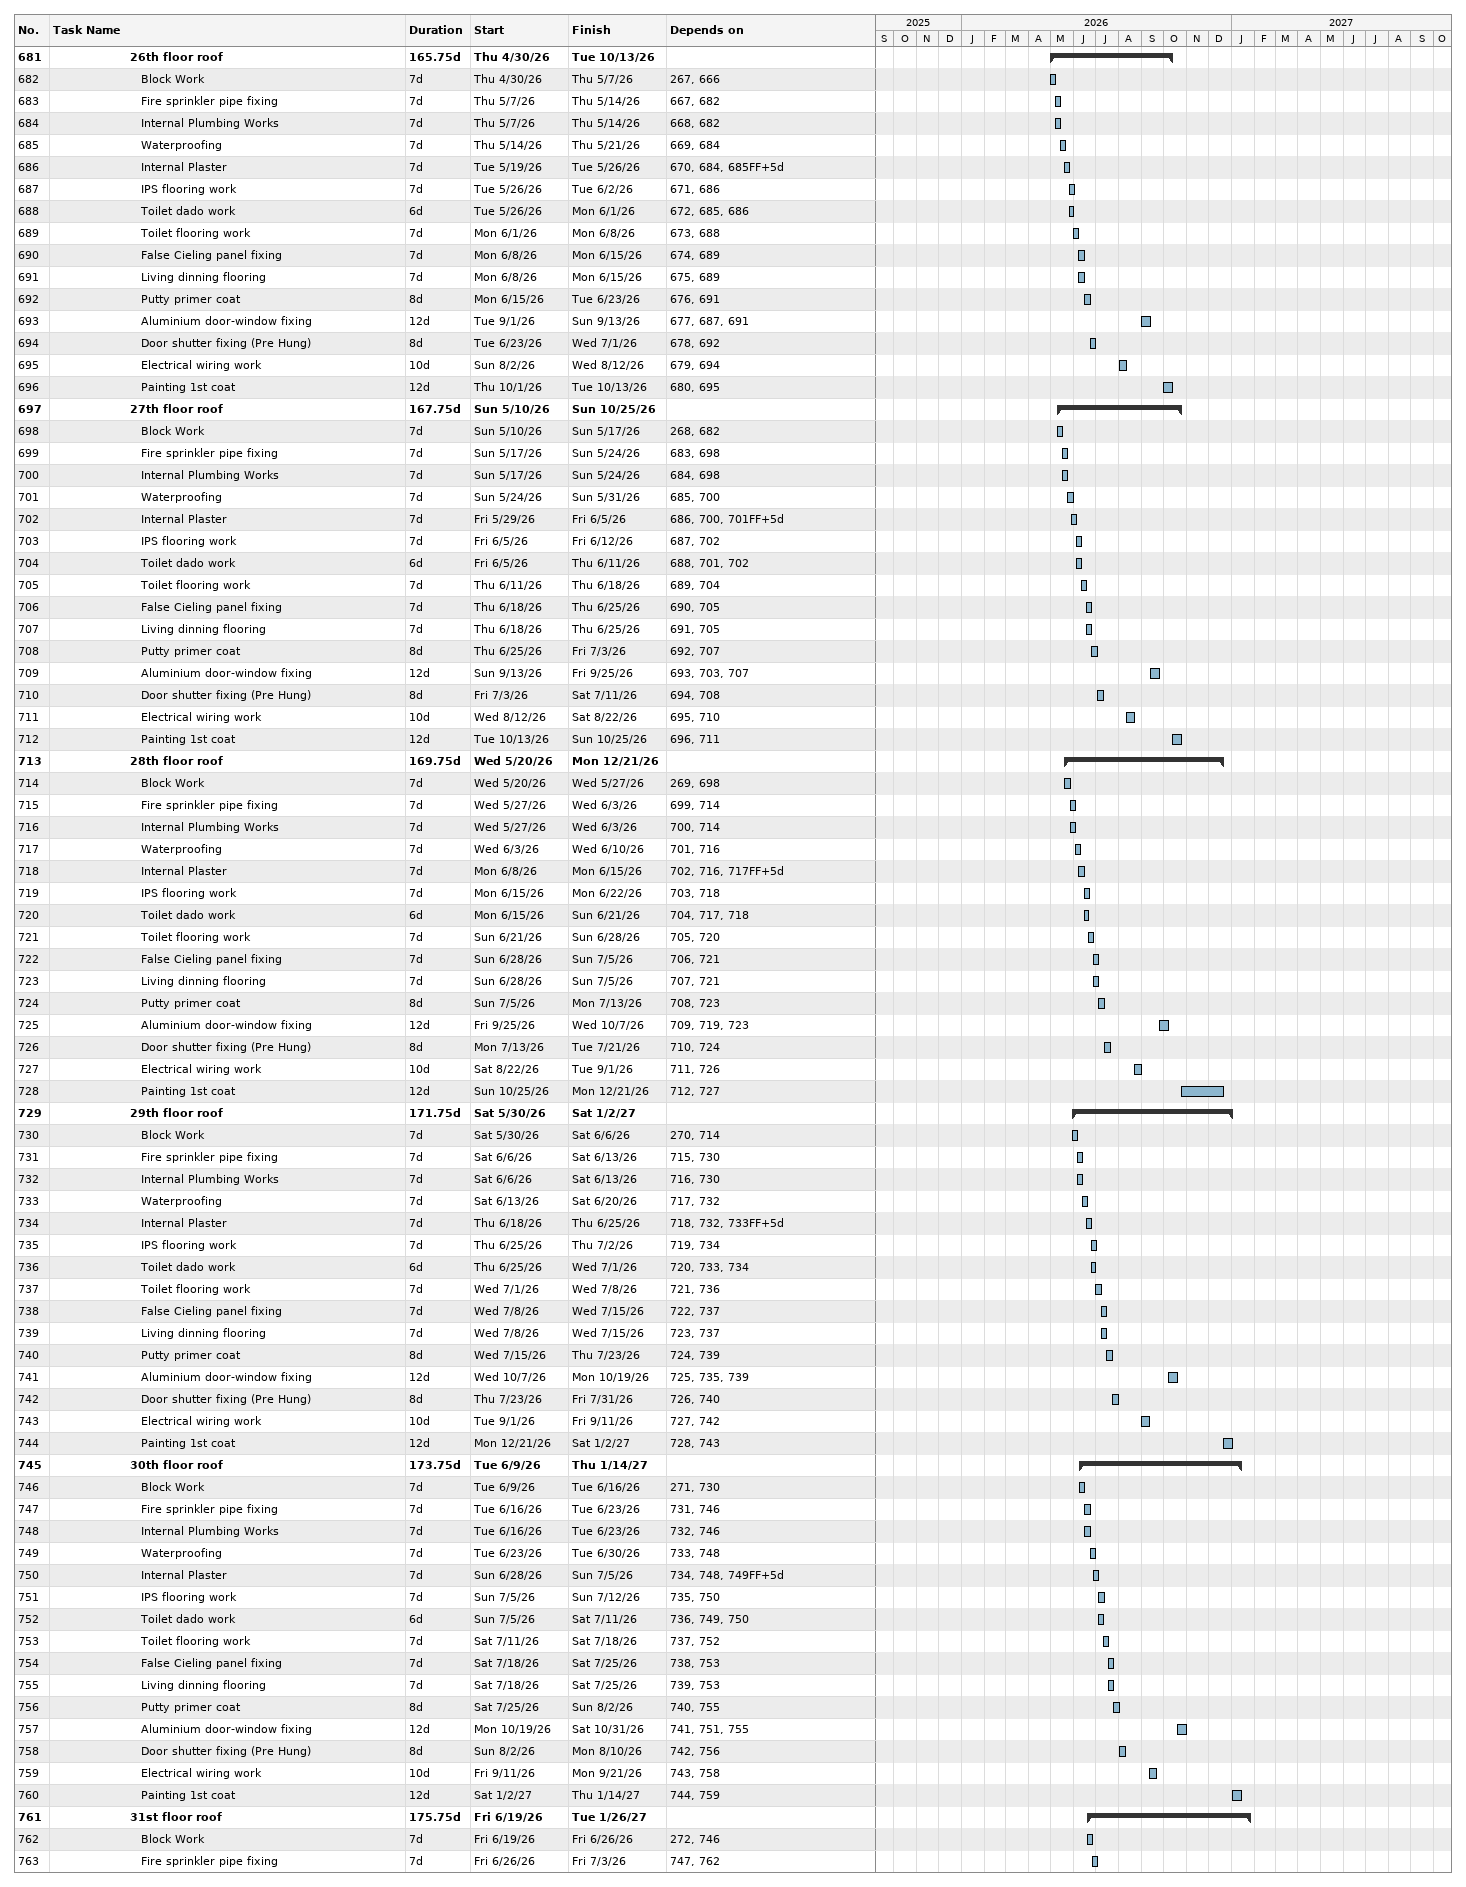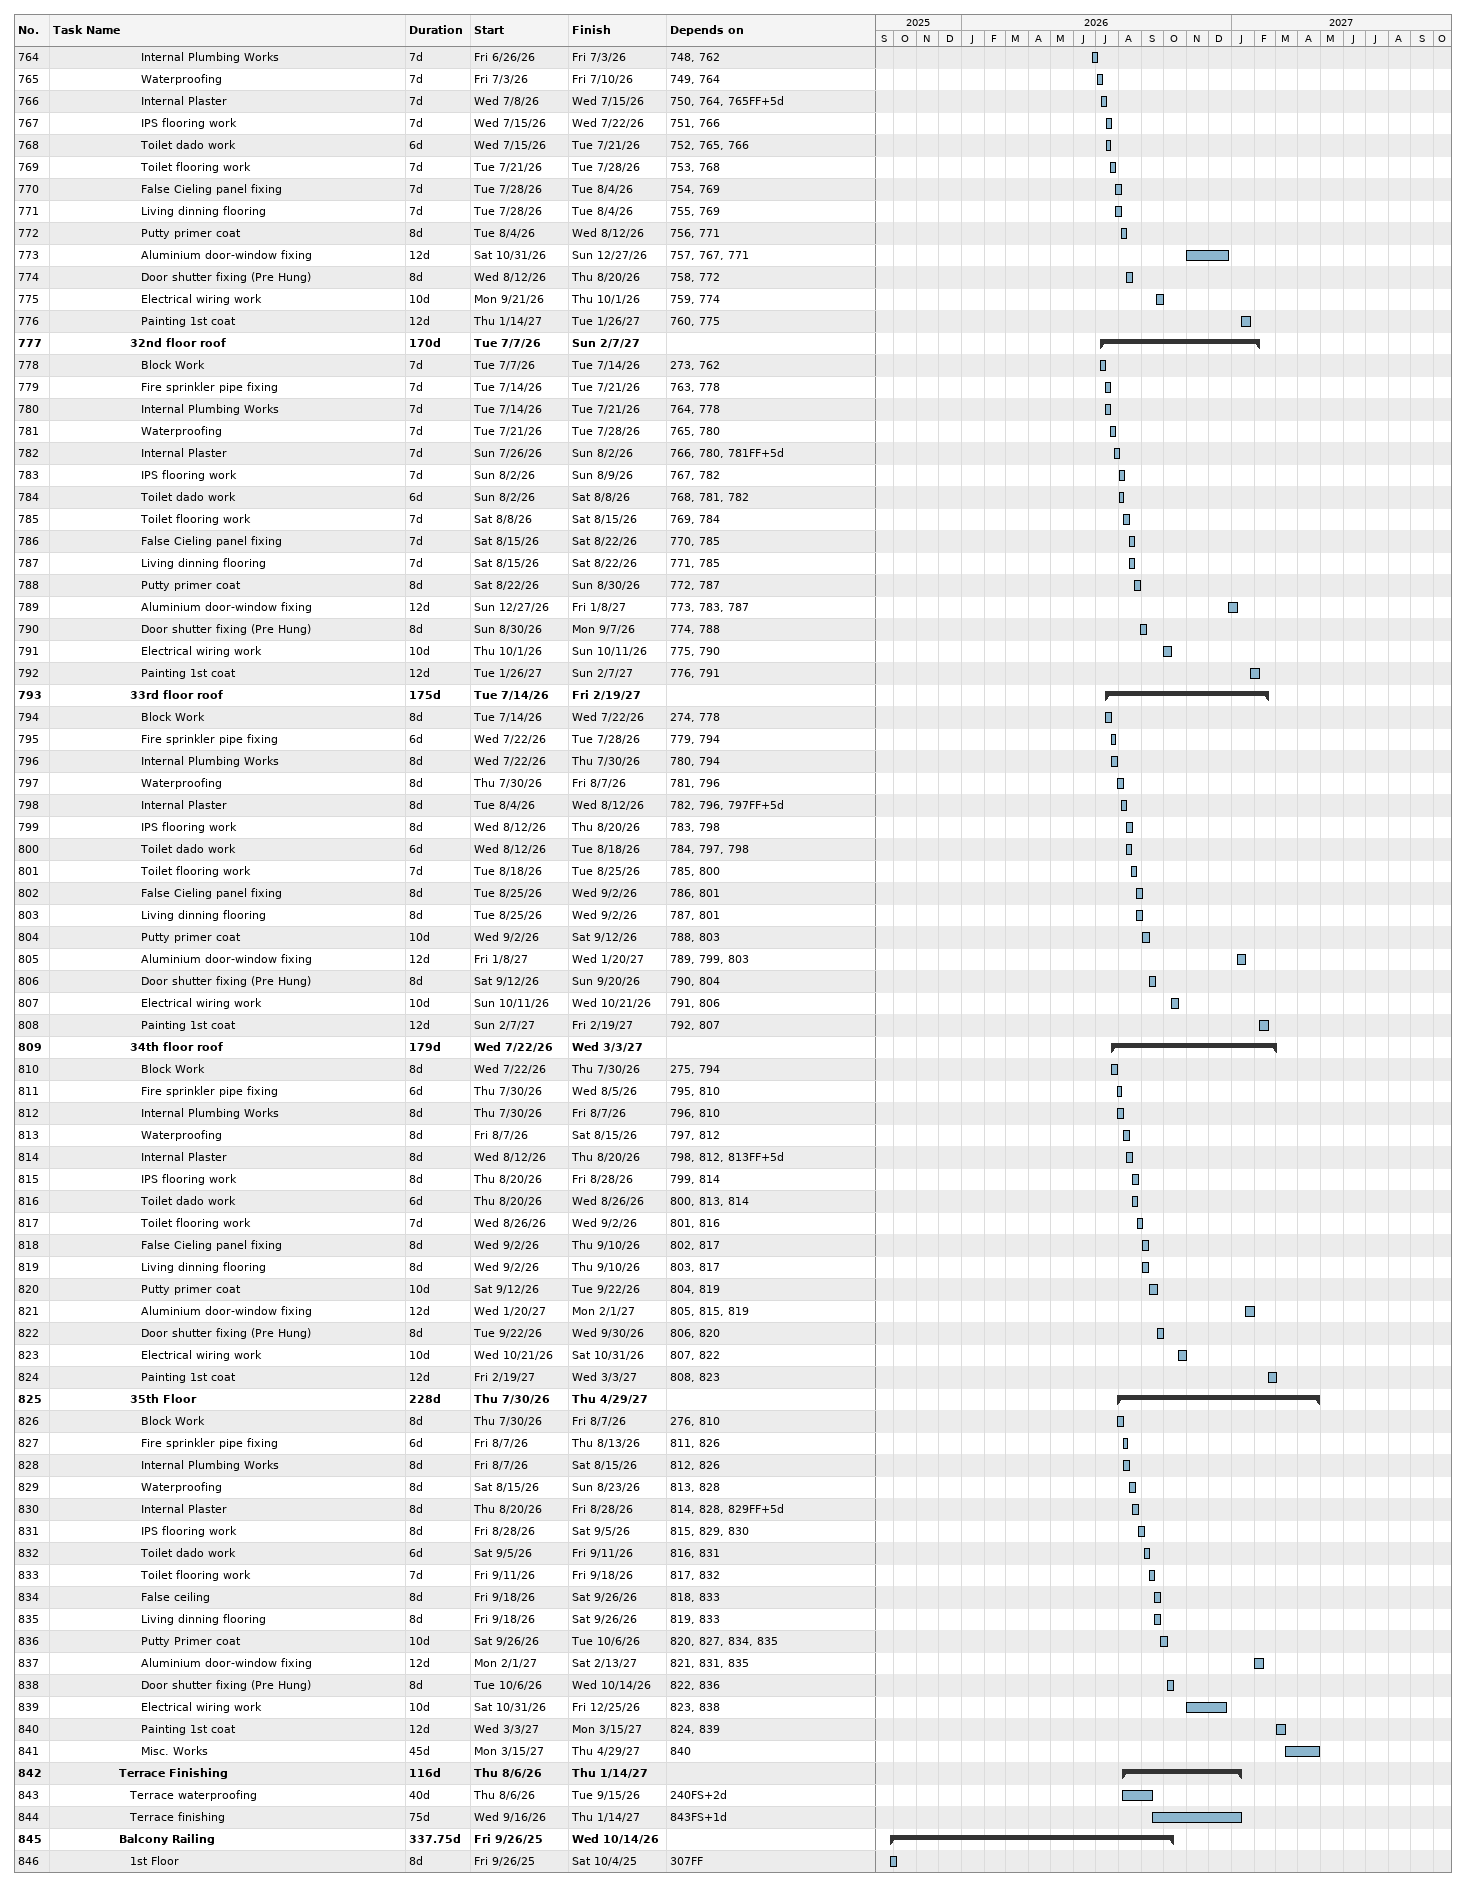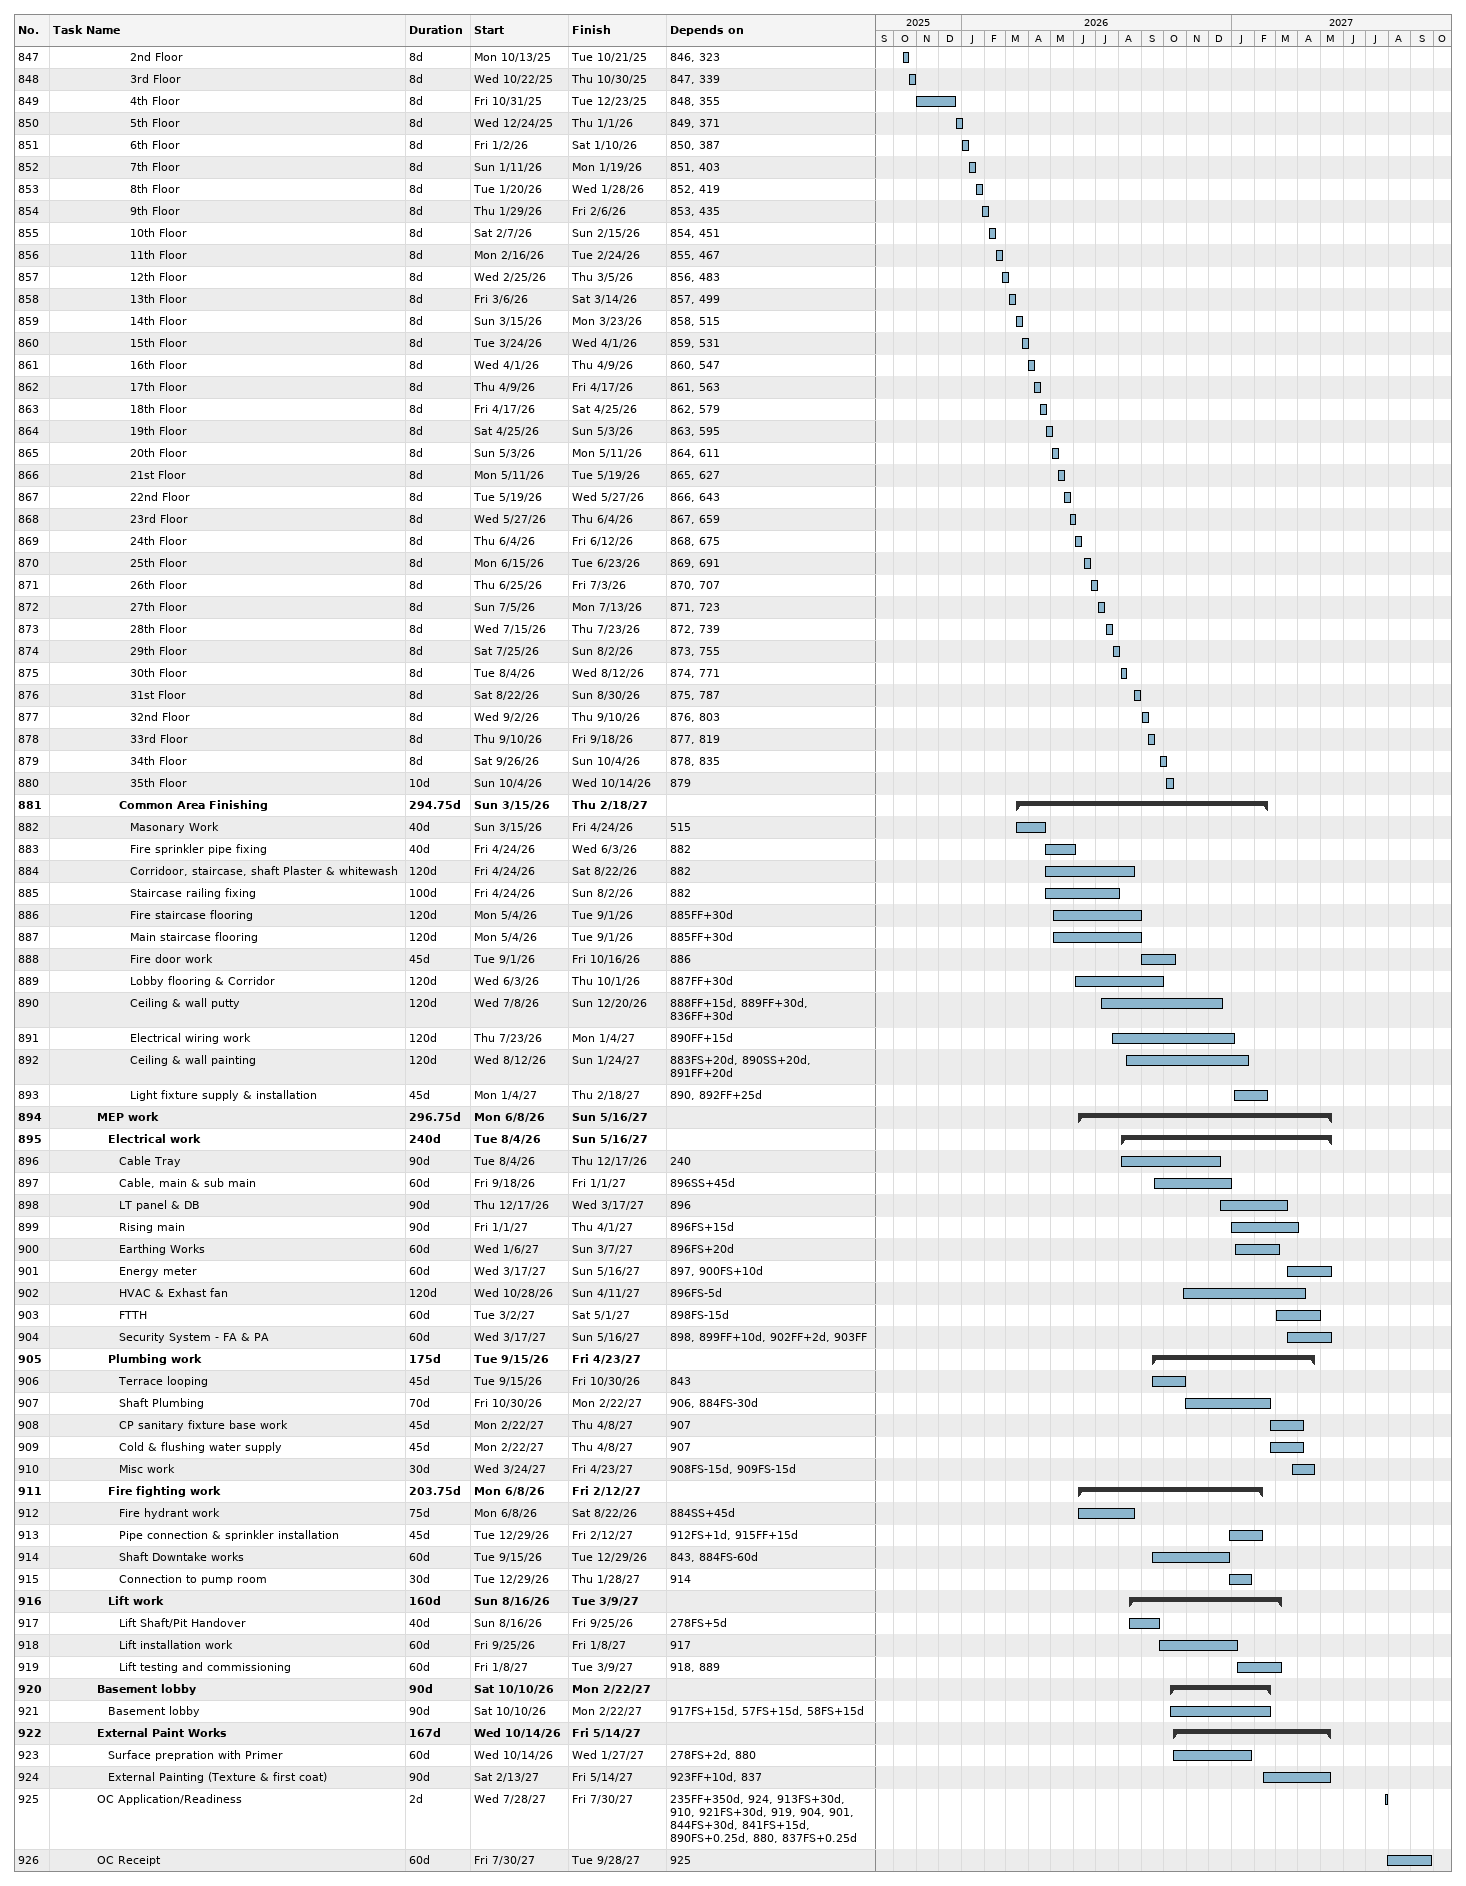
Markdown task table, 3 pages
| ID | Level | Task | Duration | Start | Finish | Predecessors |
|---|---|---|---|---|---|---|
| 681 | 8 | **26th floor roof** | 165.75d | 2026-04-30 | 2026-10-13 |  |
| 682 | 9 | Block Work | 7d | 2026-04-30 | 2026-05-07 | 267, 666 |
| 683 | 9 | Fire sprinkler pipe fixing | 7d | 2026-05-07 | 2026-05-14 | 667, 682 |
| 684 | 9 | Internal Plumbing Works | 7d | 2026-05-07 | 2026-05-14 | 668, 682 |
| 685 | 9 | Waterproofing | 7d | 2026-05-14 | 2026-05-21 | 669, 684 |
| 686 | 9 | Internal Plaster | 7d | 2026-05-19 | 2026-05-26 | 670, 684, 685FF+5d |
| 687 | 9 | IPS flooring work | 7d | 2026-05-26 | 2026-06-02 | 671, 686 |
| 688 | 9 | Toilet dado work | 6d | 2026-05-26 | 2026-06-01 | 672, 685, 686 |
| 689 | 9 | Toilet flooring work | 7d | 2026-06-01 | 2026-06-08 | 673, 688 |
| 690 | 9 | False Cieling panel fixing | 7d | 2026-06-08 | 2026-06-15 | 674, 689 |
| 691 | 9 | Living dinning flooring | 7d | 2026-06-08 | 2026-06-15 | 675, 689 |
| 692 | 9 | Putty primer coat | 8d | 2026-06-15 | 2026-06-23 | 676, 691 |
| 693 | 9 | Aluminium door-window fixing | 12d | 2026-09-01 | 2026-09-13 | 677, 687, 691 |
| 694 | 9 | Door shutter fixing (Pre Hung) | 8d | 2026-06-23 | 2026-07-01 | 678, 692 |
| 695 | 9 | Electrical wiring work | 10d | 2026-08-02 | 2026-08-12 | 679, 694 |
| 696 | 9 | Painting 1st coat | 12d | 2026-10-01 | 2026-10-13 | 680, 695 |
| 697 | 8 | **27th floor roof** | 167.75d | 2026-05-10 | 2026-10-25 |  |
| 698 | 9 | Block Work | 7d | 2026-05-10 | 2026-05-17 | 268, 682 |
| 699 | 9 | Fire sprinkler pipe fixing | 7d | 2026-05-17 | 2026-05-24 | 683, 698 |
| 700 | 9 | Internal Plumbing Works | 7d | 2026-05-17 | 2026-05-24 | 684, 698 |
| 701 | 9 | Waterproofing | 7d | 2026-05-24 | 2026-05-31 | 685, 700 |
| 702 | 9 | Internal Plaster | 7d | 2026-05-29 | 2026-06-05 | 686, 700, 701FF+5d |
| 703 | 9 | IPS flooring work | 7d | 2026-06-05 | 2026-06-12 | 687, 702 |
| 704 | 9 | Toilet dado work | 6d | 2026-06-05 | 2026-06-11 | 688, 701, 702 |
| 705 | 9 | Toilet flooring work | 7d | 2026-06-11 | 2026-06-18 | 689, 704 |
| 706 | 9 | False Cieling panel fixing | 7d | 2026-06-18 | 2026-06-25 | 690, 705 |
| 707 | 9 | Living dinning flooring | 7d | 2026-06-18 | 2026-06-25 | 691, 705 |
| 708 | 9 | Putty primer coat | 8d | 2026-06-25 | 2026-07-03 | 692, 707 |
| 709 | 9 | Aluminium door-window fixing | 12d | 2026-09-13 | 2026-09-25 | 693, 703, 707 |
| 710 | 9 | Door shutter fixing (Pre Hung) | 8d | 2026-07-03 | 2026-07-11 | 694, 708 |
| 711 | 9 | Electrical wiring work | 10d | 2026-08-12 | 2026-08-22 | 695, 710 |
| 712 | 9 | Painting 1st coat | 12d | 2026-10-13 | 2026-10-25 | 696, 711 |
| 713 | 8 | **28th floor roof** | 169.75d | 2026-05-20 | 2026-12-21 |  |
| 714 | 9 | Block Work | 7d | 2026-05-20 | 2026-05-27 | 269, 698 |
| 715 | 9 | Fire sprinkler pipe fixing | 7d | 2026-05-27 | 2026-06-03 | 699, 714 |
| 716 | 9 | Internal Plumbing Works | 7d | 2026-05-27 | 2026-06-03 | 700, 714 |
| 717 | 9 | Waterproofing | 7d | 2026-06-03 | 2026-06-10 | 701, 716 |
| 718 | 9 | Internal Plaster | 7d | 2026-06-08 | 2026-06-15 | 702, 716, 717FF+5d |
| 719 | 9 | IPS flooring work | 7d | 2026-06-15 | 2026-06-22 | 703, 718 |
| 720 | 9 | Toilet dado work | 6d | 2026-06-15 | 2026-06-21 | 704, 717, 718 |
| 721 | 9 | Toilet flooring work | 7d | 2026-06-21 | 2026-06-28 | 705, 720 |
| 722 | 9 | False Cieling panel fixing | 7d | 2026-06-28 | 2026-07-05 | 706, 721 |
| 723 | 9 | Living dinning flooring | 7d | 2026-06-28 | 2026-07-05 | 707, 721 |
| 724 | 9 | Putty primer coat | 8d | 2026-07-05 | 2026-07-13 | 708, 723 |
| 725 | 9 | Aluminium door-window fixing | 12d | 2026-09-25 | 2026-10-07 | 709, 719, 723 |
| 726 | 9 | Door shutter fixing (Pre Hung) | 8d | 2026-07-13 | 2026-07-21 | 710, 724 |
| 727 | 9 | Electrical wiring work | 10d | 2026-08-22 | 2026-09-01 | 711, 726 |
| 728 | 9 | Painting 1st coat | 12d | 2026-10-25 | 2026-12-21 | 712, 727 |
| 729 | 8 | **29th floor roof** | 171.75d | 2026-05-30 | 2027-01-02 |  |
| 730 | 9 | Block Work | 7d | 2026-05-30 | 2026-06-06 | 270, 714 |
| 731 | 9 | Fire sprinkler pipe fixing | 7d | 2026-06-06 | 2026-06-13 | 715, 730 |
| 732 | 9 | Internal Plumbing Works | 7d | 2026-06-06 | 2026-06-13 | 716, 730 |
| 733 | 9 | Waterproofing | 7d | 2026-06-13 | 2026-06-20 | 717, 732 |
| 734 | 9 | Internal Plaster | 7d | 2026-06-18 | 2026-06-25 | 718, 732, 733FF+5d |
| 735 | 9 | IPS flooring work | 7d | 2026-06-25 | 2026-07-02 | 719, 734 |
| 736 | 9 | Toilet dado work | 6d | 2026-06-25 | 2026-07-01 | 720, 733, 734 |
| 737 | 9 | Toilet flooring work | 7d | 2026-07-01 | 2026-07-08 | 721, 736 |
| 738 | 9 | False Cieling panel fixing | 7d | 2026-07-08 | 2026-07-15 | 722, 737 |
| 739 | 9 | Living dinning flooring | 7d | 2026-07-08 | 2026-07-15 | 723, 737 |
| 740 | 9 | Putty primer coat | 8d | 2026-07-15 | 2026-07-23 | 724, 739 |
| 741 | 9 | Aluminium door-window fixing | 12d | 2026-10-07 | 2026-10-19 | 725, 735, 739 |
| 742 | 9 | Door shutter fixing (Pre Hung) | 8d | 2026-07-23 | 2026-07-31 | 726, 740 |
| 743 | 9 | Electrical wiring work | 10d | 2026-09-01 | 2026-09-11 | 727, 742 |
| 744 | 9 | Painting 1st coat | 12d | 2026-12-21 | 2027-01-02 | 728, 743 |
| 745 | 8 | **30th floor roof** | 173.75d | 2026-06-09 | 2027-01-14 |  |
| 746 | 9 | Block Work | 7d | 2026-06-09 | 2026-06-16 | 271, 730 |
| 747 | 9 | Fire sprinkler pipe fixing | 7d | 2026-06-16 | 2026-06-23 | 731, 746 |
| 748 | 9 | Internal Plumbing Works | 7d | 2026-06-16 | 2026-06-23 | 732, 746 |
| 749 | 9 | Waterproofing | 7d | 2026-06-23 | 2026-06-30 | 733, 748 |
| 750 | 9 | Internal Plaster | 7d | 2026-06-28 | 2026-07-05 | 734, 748, 749FF+5d |
| 751 | 9 | IPS flooring work | 7d | 2026-07-05 | 2026-07-12 | 735, 750 |
| 752 | 9 | Toilet dado work | 6d | 2026-07-05 | 2026-07-11 | 736, 749, 750 |
| 753 | 9 | Toilet flooring work | 7d | 2026-07-11 | 2026-07-18 | 737, 752 |
| 754 | 9 | False Cieling panel fixing | 7d | 2026-07-18 | 2026-07-25 | 738, 753 |
| 755 | 9 | Living dinning flooring | 7d | 2026-07-18 | 2026-07-25 | 739, 753 |
| 756 | 9 | Putty primer coat | 8d | 2026-07-25 | 2026-08-02 | 740, 755 |
| 757 | 9 | Aluminium door-window fixing | 12d | 2026-10-19 | 2026-10-31 | 741, 751, 755 |
| 758 | 9 | Door shutter fixing (Pre Hung) | 8d | 2026-08-02 | 2026-08-10 | 742, 756 |
| 759 | 9 | Electrical wiring work | 10d | 2026-09-11 | 2026-09-21 | 743, 758 |
| 760 | 9 | Painting 1st coat | 12d | 2027-01-02 | 2027-01-14 | 744, 759 |
| 761 | 8 | **31st floor roof** | 175.75d | 2026-06-19 | 2027-01-26 |  |
| 762 | 9 | Block Work | 7d | 2026-06-19 | 2026-06-26 | 272, 746 |
| 763 | 9 | Fire sprinkler pipe fixing | 7d | 2026-06-26 | 2026-07-03 | 747, 762 |
| 764 | 9 | Internal Plumbing Works | 7d | 2026-06-26 | 2026-07-03 | 748, 762 |
| 765 | 9 | Waterproofing | 7d | 2026-07-03 | 2026-07-10 | 749, 764 |
| 766 | 9 | Internal Plaster | 7d | 2026-07-08 | 2026-07-15 | 750, 764, 765FF+5d |
| 767 | 9 | IPS flooring work | 7d | 2026-07-15 | 2026-07-22 | 751, 766 |
| 768 | 9 | Toilet dado work | 6d | 2026-07-15 | 2026-07-21 | 752, 765, 766 |
| 769 | 9 | Toilet flooring work | 7d | 2026-07-21 | 2026-07-28 | 753, 768 |
| 770 | 9 | False Cieling panel fixing | 7d | 2026-07-28 | 2026-08-04 | 754, 769 |
| 771 | 9 | Living dinning flooring | 7d | 2026-07-28 | 2026-08-04 | 755, 769 |
| 772 | 9 | Putty primer coat | 8d | 2026-08-04 | 2026-08-12 | 756, 771 |
| 773 | 9 | Aluminium door-window fixing | 12d | 2026-10-31 | 2026-12-27 | 757, 767, 771 |
| 774 | 9 | Door shutter fixing (Pre Hung) | 8d | 2026-08-12 | 2026-08-20 | 758, 772 |
| 775 | 9 | Electrical wiring work | 10d | 2026-09-21 | 2026-10-01 | 759, 774 |
| 776 | 9 | Painting 1st coat | 12d | 2027-01-14 | 2027-01-26 | 760, 775 |
| 777 | 8 | **32nd floor roof** | 170d | 2026-07-07 | 2027-02-07 |  |
| 778 | 9 | Block Work | 7d | 2026-07-07 | 2026-07-14 | 273, 762 |
| 779 | 9 | Fire sprinkler pipe fixing | 7d | 2026-07-14 | 2026-07-21 | 763, 778 |
| 780 | 9 | Internal Plumbing Works | 7d | 2026-07-14 | 2026-07-21 | 764, 778 |
| 781 | 9 | Waterproofing | 7d | 2026-07-21 | 2026-07-28 | 765, 780 |
| 782 | 9 | Internal Plaster | 7d | 2026-07-26 | 2026-08-02 | 766, 780, 781FF+5d |
| 783 | 9 | IPS flooring work | 7d | 2026-08-02 | 2026-08-09 | 767, 782 |
| 784 | 9 | Toilet dado work | 6d | 2026-08-02 | 2026-08-08 | 768, 781, 782 |
| 785 | 9 | Toilet flooring work | 7d | 2026-08-08 | 2026-08-15 | 769, 784 |
| 786 | 9 | False Cieling panel fixing | 7d | 2026-08-15 | 2026-08-22 | 770, 785 |
| 787 | 9 | Living dinning flooring | 7d | 2026-08-15 | 2026-08-22 | 771, 785 |
| 788 | 9 | Putty primer coat | 8d | 2026-08-22 | 2026-08-30 | 772, 787 |
| 789 | 9 | Aluminium door-window fixing | 12d | 2026-12-27 | 2027-01-08 | 773, 783, 787 |
| 790 | 9 | Door shutter fixing (Pre Hung) | 8d | 2026-08-30 | 2026-09-07 | 774, 788 |
| 791 | 9 | Electrical wiring work | 10d | 2026-10-01 | 2026-10-11 | 775, 790 |
| 792 | 9 | Painting 1st coat | 12d | 2027-01-26 | 2027-02-07 | 776, 791 |
| 793 | 8 | **33rd floor roof** | 175d | 2026-07-14 | 2027-02-19 |  |
| 794 | 9 | Block Work | 8d | 2026-07-14 | 2026-07-22 | 274, 778 |
| 795 | 9 | Fire sprinkler pipe fixing | 6d | 2026-07-22 | 2026-07-28 | 779, 794 |
| 796 | 9 | Internal Plumbing Works | 8d | 2026-07-22 | 2026-07-30 | 780, 794 |
| 797 | 9 | Waterproofing | 8d | 2026-07-30 | 2026-08-07 | 781, 796 |
| 798 | 9 | Internal Plaster | 8d | 2026-08-04 | 2026-08-12 | 782, 796, 797FF+5d |
| 799 | 9 | IPS flooring work | 8d | 2026-08-12 | 2026-08-20 | 783, 798 |
| 800 | 9 | Toilet dado work | 6d | 2026-08-12 | 2026-08-18 | 784, 797, 798 |
| 801 | 9 | Toilet flooring work | 7d | 2026-08-18 | 2026-08-25 | 785, 800 |
| 802 | 9 | False Cieling panel fixing | 8d | 2026-08-25 | 2026-09-02 | 786, 801 |
| 803 | 9 | Living dinning flooring | 8d | 2026-08-25 | 2026-09-02 | 787, 801 |
| 804 | 9 | Putty primer coat | 10d | 2026-09-02 | 2026-09-12 | 788, 803 |
| 805 | 9 | Aluminium door-window fixing | 12d | 2027-01-08 | 2027-01-20 | 789, 799, 803 |
| 806 | 9 | Door shutter fixing (Pre Hung) | 8d | 2026-09-12 | 2026-09-20 | 790, 804 |
| 807 | 9 | Electrical wiring work | 10d | 2026-10-11 | 2026-10-21 | 791, 806 |
| 808 | 9 | Painting 1st coat | 12d | 2027-02-07 | 2027-02-19 | 792, 807 |
| 809 | 8 | **34th floor roof** | 179d | 2026-07-22 | 2027-03-03 |  |
| 810 | 9 | Block Work | 8d | 2026-07-22 | 2026-07-30 | 275, 794 |
| 811 | 9 | Fire sprinkler pipe fixing | 6d | 2026-07-30 | 2026-08-05 | 795, 810 |
| 812 | 9 | Internal Plumbing Works | 8d | 2026-07-30 | 2026-08-07 | 796, 810 |
| 813 | 9 | Waterproofing | 8d | 2026-08-07 | 2026-08-15 | 797, 812 |
| 814 | 9 | Internal Plaster | 8d | 2026-08-12 | 2026-08-20 | 798, 812, 813FF+5d |
| 815 | 9 | IPS flooring work | 8d | 2026-08-20 | 2026-08-28 | 799, 814 |
| 816 | 9 | Toilet dado work | 6d | 2026-08-20 | 2026-08-26 | 800, 813, 814 |
| 817 | 9 | Toilet flooring work | 7d | 2026-08-26 | 2026-09-02 | 801, 816 |
| 818 | 9 | False Cieling panel fixing | 8d | 2026-09-02 | 2026-09-10 | 802, 817 |
| 819 | 9 | Living dinning flooring | 8d | 2026-09-02 | 2026-09-10 | 803, 817 |
| 820 | 9 | Putty primer coat | 10d | 2026-09-12 | 2026-09-22 | 804, 819 |
| 821 | 9 | Aluminium door-window fixing | 12d | 2027-01-20 | 2027-02-01 | 805, 815, 819 |
| 822 | 9 | Door shutter fixing (Pre Hung) | 8d | 2026-09-22 | 2026-09-30 | 806, 820 |
| 823 | 9 | Electrical wiring work | 10d | 2026-10-21 | 2026-10-31 | 807, 822 |
| 824 | 9 | Painting 1st coat | 12d | 2027-02-19 | 2027-03-03 | 808, 823 |
| 825 | 8 | **35th Floor** | 228d | 2026-07-30 | 2027-04-29 |  |
| 826 | 9 | Block Work | 8d | 2026-07-30 | 2026-08-07 | 276, 810 |
| 827 | 9 | Fire sprinkler pipe fixing | 6d | 2026-08-07 | 2026-08-13 | 811, 826 |
| 828 | 9 | Internal Plumbing Works | 8d | 2026-08-07 | 2026-08-15 | 812, 826 |
| 829 | 9 | Waterproofing | 8d | 2026-08-15 | 2026-08-23 | 813, 828 |
| 830 | 9 | Internal Plaster | 8d | 2026-08-20 | 2026-08-28 | 814, 828, 829FF+5d |
| 831 | 9 | IPS flooring work | 8d | 2026-08-28 | 2026-09-05 | 815, 829, 830 |
| 832 | 9 | Toilet dado work | 6d | 2026-09-05 | 2026-09-11 | 816, 831 |
| 833 | 9 | Toilet flooring work | 7d | 2026-09-11 | 2026-09-18 | 817, 832 |
| 834 | 9 | False ceiling | 8d | 2026-09-18 | 2026-09-26 | 818, 833 |
| 835 | 9 | Living dinning flooring | 8d | 2026-09-18 | 2026-09-26 | 819, 833 |
| 836 | 9 | Putty Primer coat | 10d | 2026-09-26 | 2026-10-06 | 820, 827, 834, 835 |
| 837 | 9 | Aluminium door-window fixing | 12d | 2027-02-01 | 2027-02-13 | 821, 831, 835 |
| 838 | 9 | Door shutter fixing (Pre Hung) | 8d | 2026-10-06 | 2026-10-14 | 822, 836 |
| 839 | 9 | Electrical wiring work | 10d | 2026-10-31 | 2026-12-25 | 823, 838 |
| 840 | 9 | Painting 1st coat | 12d | 2027-03-03 | 2027-03-15 | 824, 839 |
| 841 | 9 | Misc. Works | 45d | 2027-03-15 | 2027-04-29 | 840 |
| 842 | 7 | **Terrace Finishing** | 116d | 2026-08-06 | 2027-01-14 |  |
| 843 | 8 | Terrace waterproofing | 40d | 2026-08-06 | 2026-09-15 | 240FS+2d |
| 844 | 8 | Terrace finishing | 75d | 2026-09-16 | 2027-01-14 | 843FS+1d |
| 845 | 7 | **Balcony Railing** | 337.75d | 2025-09-26 | 2026-10-14 |  |
| 846 | 8 | 1st Floor | 8d | 2025-09-26 | 2025-10-04 | 307FF |
| 847 | 8 | 2nd Floor | 8d | 2025-10-13 | 2025-10-21 | 846, 323 |
| 848 | 8 | 3rd Floor | 8d | 2025-10-22 | 2025-10-30 | 847, 339 |
| 849 | 8 | 4th Floor | 8d | 2025-10-31 | 2025-12-23 | 848, 355 |
| 850 | 8 | 5th Floor | 8d | 2025-12-24 | 2026-01-01 | 849, 371 |
| 851 | 8 | 6th Floor | 8d | 2026-01-02 | 2026-01-10 | 850, 387 |
| 852 | 8 | 7th Floor | 8d | 2026-01-11 | 2026-01-19 | 851, 403 |
| 853 | 8 | 8th Floor | 8d | 2026-01-20 | 2026-01-28 | 852, 419 |
| 854 | 8 | 9th Floor | 8d | 2026-01-29 | 2026-02-06 | 853, 435 |
| 855 | 8 | 10th Floor | 8d | 2026-02-07 | 2026-02-15 | 854, 451 |
| 856 | 8 | 11th Floor | 8d | 2026-02-16 | 2026-02-24 | 855, 467 |
| 857 | 8 | 12th Floor | 8d | 2026-02-25 | 2026-03-05 | 856, 483 |
| 858 | 8 | 13th Floor | 8d | 2026-03-06 | 2026-03-14 | 857, 499 |
| 859 | 8 | 14th Floor | 8d | 2026-03-15 | 2026-03-23 | 858, 515 |
| 860 | 8 | 15th Floor | 8d | 2026-03-24 | 2026-04-01 | 859, 531 |
| 861 | 8 | 16th Floor | 8d | 2026-04-01 | 2026-04-09 | 860, 547 |
| 862 | 8 | 17th Floor | 8d | 2026-04-09 | 2026-04-17 | 861, 563 |
| 863 | 8 | 18th Floor | 8d | 2026-04-17 | 2026-04-25 | 862, 579 |
| 864 | 8 | 19th Floor | 8d | 2026-04-25 | 2026-05-03 | 863, 595 |
| 865 | 8 | 20th Floor | 8d | 2026-05-03 | 2026-05-11 | 864, 611 |
| 866 | 8 | 21st Floor | 8d | 2026-05-11 | 2026-05-19 | 865, 627 |
| 867 | 8 | 22nd Floor | 8d | 2026-05-19 | 2026-05-27 | 866, 643 |
| 868 | 8 | 23rd Floor | 8d | 2026-05-27 | 2026-06-04 | 867, 659 |
| 869 | 8 | 24th Floor | 8d | 2026-06-04 | 2026-06-12 | 868, 675 |
| 870 | 8 | 25th Floor | 8d | 2026-06-15 | 2026-06-23 | 869, 691 |
| 871 | 8 | 26th Floor | 8d | 2026-06-25 | 2026-07-03 | 870, 707 |
| 872 | 8 | 27th Floor | 8d | 2026-07-05 | 2026-07-13 | 871, 723 |
| 873 | 8 | 28th Floor | 8d | 2026-07-15 | 2026-07-23 | 872, 739 |
| 874 | 8 | 29th Floor | 8d | 2026-07-25 | 2026-08-02 | 873, 755 |
| 875 | 8 | 30th Floor | 8d | 2026-08-04 | 2026-08-12 | 874, 771 |
| 876 | 8 | 31st Floor | 8d | 2026-08-22 | 2026-08-30 | 875, 787 |
| 877 | 8 | 32nd Floor | 8d | 2026-09-02 | 2026-09-10 | 876, 803 |
| 878 | 8 | 33rd Floor | 8d | 2026-09-10 | 2026-09-18 | 877, 819 |
| 879 | 8 | 34th Floor | 8d | 2026-09-26 | 2026-10-04 | 878, 835 |
| 880 | 8 | 35th Floor | 10d | 2026-10-04 | 2026-10-14 | 879 |
| 881 | 7 | **Common Area Finishing** | 294.75d | 2026-03-15 | 2027-02-18 |  |
| 882 | 8 | Masonary Work | 40d | 2026-03-15 | 2026-04-24 | 515 |
| 883 | 8 | Fire sprinkler pipe fixing | 40d | 2026-04-24 | 2026-06-03 | 882 |
| 884 | 8 | Corridoor, staircase, shaft Plaster & whitewash | 120d | 2026-04-24 | 2026-08-22 | 882 |
| 885 | 8 | Staircase railing fixing | 100d | 2026-04-24 | 2026-08-02 | 882 |
| 886 | 8 | Fire staircase flooring | 120d | 2026-05-04 | 2026-09-01 | 885FF+30d |
| 887 | 8 | Main staircase flooring | 120d | 2026-05-04 | 2026-09-01 | 885FF+30d |
| 888 | 8 | Fire door work | 45d | 2026-09-01 | 2026-10-16 | 886 |
| 889 | 8 | Lobby flooring & Corridor | 120d | 2026-06-03 | 2026-10-01 | 887FF+30d |
| 890 | 8 | Ceiling & wall putty | 120d | 2026-07-08 | 2026-12-20 | 888FF+15d, 889FF+30d, 836FF+30d |
| 891 | 8 | Electrical wiring work | 120d | 2026-07-23 | 2027-01-04 | 890FF+15d |
| 892 | 8 | Ceiling & wall painting | 120d | 2026-08-12 | 2027-01-24 | 883FS+20d, 890SS+20d, 891FF+20d |
| 893 | 8 | Light fixture supply & installation | 45d | 2027-01-04 | 2027-02-18 | 890, 892FF+25d |
| 894 | 5 | **MEP work** | 296.75d | 2026-06-08 | 2027-05-16 |  |
| 895 | 6 | **Electrical work** | 240d | 2026-08-04 | 2027-05-16 |  |
| 896 | 7 | Cable Tray | 90d | 2026-08-04 | 2026-12-17 | 240 |
| 897 | 7 | Cable, main & sub main | 60d | 2026-09-18 | 2027-01-01 | 896SS+45d |
| 898 | 7 | LT panel & DB | 90d | 2026-12-17 | 2027-03-17 | 896 |
| 899 | 7 | Rising main | 90d | 2027-01-01 | 2027-04-01 | 896FS+15d |
| 900 | 7 | Earthing Works | 60d | 2027-01-06 | 2027-03-07 | 896FS+20d |
| 901 | 7 | Energy meter | 60d | 2027-03-17 | 2027-05-16 | 897, 900FS+10d |
| 902 | 7 | HVAC & Exhast fan | 120d | 2026-10-28 | 2027-04-11 | 896FS-5d |
| 903 | 7 | FTTH | 60d | 2027-03-02 | 2027-05-01 | 898FS-15d |
| 904 | 7 | Security System - FA & PA | 60d | 2027-03-17 | 2027-05-16 | 898, 899FF+10d, 902FF+2d, 903FF |
| 905 | 6 | **Plumbing work** | 175d | 2026-09-15 | 2027-04-23 |  |
| 906 | 7 | Terrace looping | 45d | 2026-09-15 | 2026-10-30 | 843 |
| 907 | 7 | Shaft Plumbing | 70d | 2026-10-30 | 2027-02-22 | 906, 884FS-30d |
| 908 | 7 | CP sanitary fixture base work | 45d | 2027-02-22 | 2027-04-08 | 907 |
| 909 | 7 | Cold & flushing water supply | 45d | 2027-02-22 | 2027-04-08 | 907 |
| 910 | 7 | Misc work | 30d | 2027-03-24 | 2027-04-23 | 908FS-15d, 909FS-15d |
| 911 | 6 | **Fire fighting work** | 203.75d | 2026-06-08 | 2027-02-12 |  |
| 912 | 7 | Fire hydrant work | 75d | 2026-06-08 | 2026-08-22 | 884SS+45d |
| 913 | 7 | Pipe connection & sprinkler installation | 45d | 2026-12-29 | 2027-02-12 | 912FS+1d, 915FF+15d |
| 914 | 7 | Shaft Downtake works | 60d | 2026-09-15 | 2026-12-29 | 843, 884FS-60d |
| 915 | 7 | Connection to pump room | 30d | 2026-12-29 | 2027-01-28 | 914 |
| 916 | 6 | **Lift work** | 160d | 2026-08-16 | 2027-03-09 |  |
| 917 | 7 | Lift Shaft/Pit Handover | 40d | 2026-08-16 | 2026-09-25 | 278FS+5d |
| 918 | 7 | Lift installation work | 60d | 2026-09-25 | 2027-01-08 | 917 |
| 919 | 7 | Lift testing and commissioning | 60d | 2027-01-08 | 2027-03-09 | 918, 889 |
| 920 | 5 | **Basement lobby** | 90d | 2026-10-10 | 2027-02-22 |  |
| 921 | 6 | Basement lobby | 90d | 2026-10-10 | 2027-02-22 | 917FS+15d, 57FS+15d, 58FS+15d |
| 922 | 5 | **External Paint Works** | 167d | 2026-10-14 | 2027-05-14 |  |
| 923 | 6 | Surface prepration with Primer | 60d | 2026-10-14 | 2027-01-27 | 278FS+2d, 880 |
| 924 | 6 | External Painting (Texture & first coat) | 90d | 2027-02-13 | 2027-05-14 | 923FF+10d, 837 |
| 925 | 5 | OC Application/Readiness | 2d | 2027-07-28 | 2027-07-30 | 235FF+350d, 924, 913FS+30d, 910, 921FS+30d, 919, 904, 901, 844FS+30d, 841FS+15d, 890FS+0.25d, 880, 837FS+0.25d |
| 926 | 5 | OC Receipt | 60d | 2027-07-30 | 2027-09-28 | 925 |
